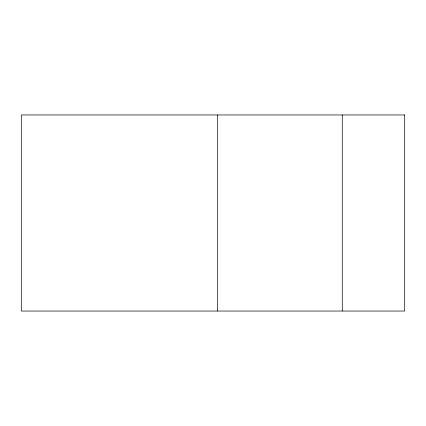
<?xml version="1.0" encoding="UTF-8"?>
<svg xmlns="http://www.w3.org/2000/svg" width="426" height="426" viewBox="0 0 426 426"><rect width="100%" height="100%" fill="white"/><g stroke="black" fill="none" stroke-linecap="round" stroke-linejoin="round"><path stroke-width="0.64" d="M342.264 114.956L342.264 311.044M217.393 114.956L217.393 311.044M404.7 114.956L21.3 114.956L21.3 311.044L404.7 311.044L404.7 114.956"/></g></svg>
